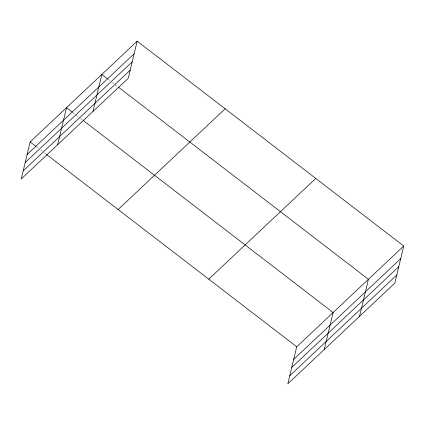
<?xml version="1.0" encoding="UTF-8"?>
<svg xmlns="http://www.w3.org/2000/svg" width="425" height="425" viewBox="0 0 425 425"><rect width="100%" height="100%" fill="white"/><g stroke="black" fill="none" stroke-linecap="round" stroke-linejoin="round"><path stroke-width="0.32" stroke-dasharray="2.12 1.59" d="M108.141 79.247L110.234 80.856M112.328 82.466L118.086 86.897M72.818 112.492L75.958 114.904M76.484 115.308L80.15 118.123M80.67 118.527L82.769 120.137M36.428 146.742L38.521 148.352M40.614 149.961L43.759 152.373M44.28 152.777L45.852 153.983"/><path stroke-width="0.64" d="M137.174 41.177L30.143 141.913L21.25 178.952L128.281 78.221L137.174 41.177L403.75 246.048L394.857 283.087L287.826 383.823L296.719 346.779L403.75 246.048M57.641 144.702L66.534 107.663L72.293 112.088M92.963 111.462L101.857 74.418L107.615 78.848M324.217 349.573L333.11 312.529L83.289 120.541M359.534 316.333L368.427 279.289L118.612 87.295M27.126 154.477L134.157 53.747M25.187 162.557L132.223 61.822M23.189 170.877L130.22 70.141M118.113 209.52L225.144 108.784M208.749 279.172L315.78 178.442M293.702 359.348L400.733 258.618M291.763 367.423L398.793 266.693M289.76 375.748L396.796 275.012M30.143 141.913L35.902 146.338M46.378 154.387L296.719 346.779"/></g></svg>
